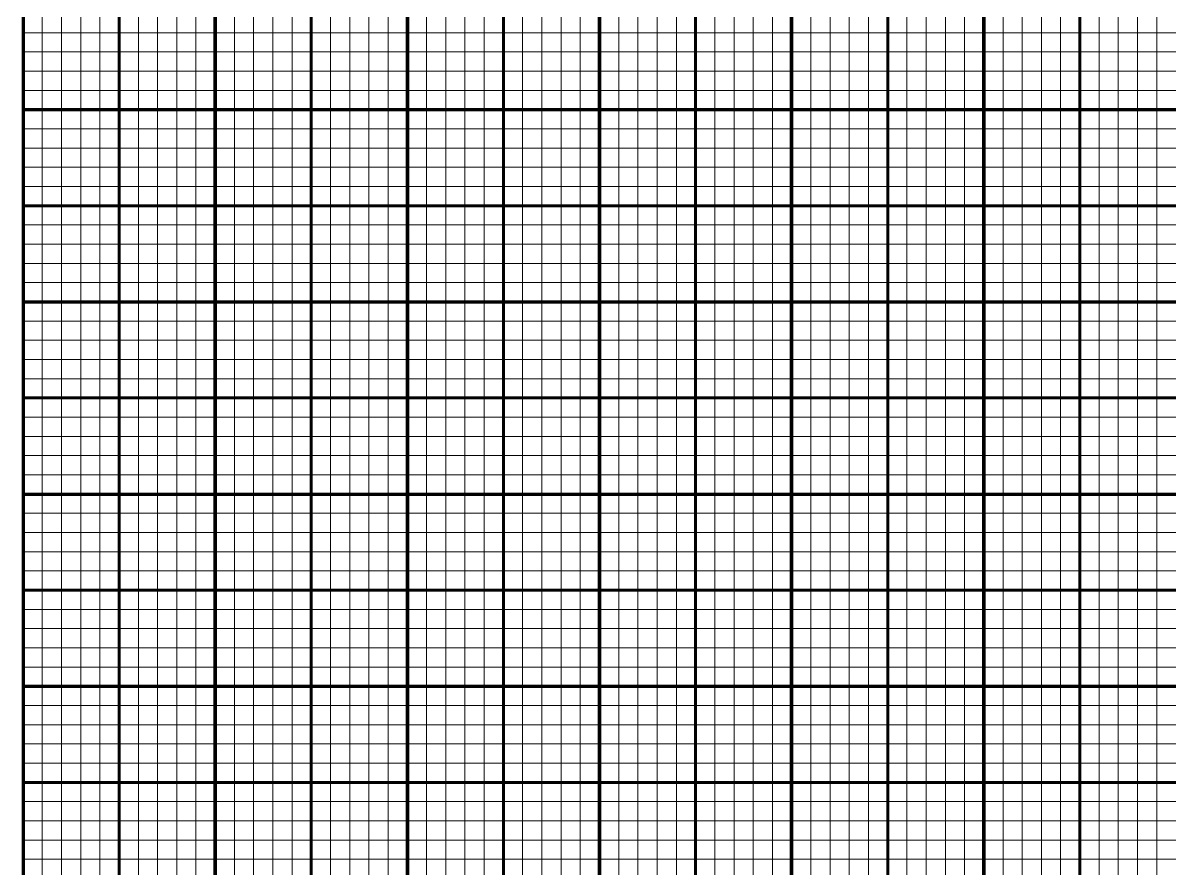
# Model space of a CAD drawing. Header units: millimetres. Extents: x -34 to 216, y -1 to 249.
# Drawn here: x -34.2 to 25.8, y 79.3 to 123.3 of the extents above; entities that cross this region are included whole.
import ezdxf

# ---------------------------------------------------------------- set-up
doc = ezdxf.new("R2010")
doc.units = ezdxf.units.MM
for name, pattern in [('K5LT_BASIC', [0]), ('K5LT_REINFORCED', [0]), ('K5LT_THIN', [0])]:
    doc.linetypes.add(name, pattern=pattern)

msp = doc.modelspace()

# ---------------------------------------------------------------- linework, layer by layer
at = {"color": 134, "linetype": 'K5LT_REINFORCED', "lineweight": 100, "true_color": 0x009696}
for p, q in [((-34.229, 128.803), (-34.229, 118.803)), ((-24.229, 118.803), (-24.229, 128.803)), ((-24.229, 128.803), (-24.229, 118.803)), ((-14.229, 118.803), (-14.229, 128.803)), ((-14.229, 128.803), (-14.229, 118.803)), ((-4.229, 118.803), (-4.229, 128.803)), ((-4.229, 128.803), (-4.229, 118.803)), ((5.771, 118.803), (5.771, 128.803)), ((5.771, 128.803), (5.771, 118.803)), ((15.771, 118.803), (15.771, 128.803)), ((15.771, 128.803), (15.771, 118.803)), ((-34.229, 118.803), (-24.229, 118.803)), ((-34.229, 118.803), (-34.229, 108.803)), ((-34.229, 118.803), (-24.229, 118.803)), ((-24.229, 108.803), (-24.229, 118.803)), ((-24.229, 118.803), (-14.229, 118.803)), ((-24.229, 118.803), (-24.229, 108.803)), ((-24.229, 118.803), (-14.229, 118.803)), ((-14.229, 108.803), (-14.229, 118.803)), ((-14.229, 118.803), (-4.229, 118.803)), ((-14.229, 118.803), (-14.229, 108.803)), ((-14.229, 118.803), (-4.229, 118.803)), ((-4.229, 108.803), (-4.229, 118.803)), ((-4.229, 118.803), (5.771, 118.803)), ((-4.229, 118.803), (-4.229, 108.803)), ((-4.229, 118.803), (5.771, 118.803)), ((5.771, 108.803), (5.771, 118.803)), ((5.771, 118.803), (15.771, 118.803)), ((5.771, 118.803), (5.771, 108.803)), ((5.771, 118.803), (15.771, 118.803)), ((15.771, 108.803), (15.771, 118.803)), ((15.771, 118.803), (25.771, 118.803)), ((15.771, 118.803), (15.771, 108.803)), ((15.771, 118.803), (25.771, 118.803)), ((-34.229, 108.803), (-24.229, 108.803)), ((-34.229, 108.803), (-34.229, 98.803)), ((-34.229, 108.803), (-24.229, 108.803)), ((-24.229, 98.803), (-24.229, 108.803)), ((-24.229, 108.803), (-14.229, 108.803)), ((-24.229, 108.803), (-24.229, 98.803)), ((-24.229, 108.803), (-14.229, 108.803)), ((-14.229, 98.803), (-14.229, 108.803)), ((-14.229, 108.803), (-4.229, 108.803)), ((-14.229, 108.803), (-14.229, 98.803)), ((-14.229, 108.803), (-4.229, 108.803)), ((-4.229, 98.803), (-4.229, 108.803)), ((-4.229, 108.803), (5.771, 108.803)), ((-4.229, 108.803), (-4.229, 98.803)), ((-4.229, 108.803), (5.771, 108.803)), ((5.771, 98.803), (5.771, 108.803)), ((5.771, 108.803), (15.771, 108.803)), ((5.771, 108.803), (5.771, 98.803)), ((5.771, 108.803), (15.771, 108.803)), ((15.771, 98.803), (15.771, 108.803)), ((15.771, 108.803), (25.771, 108.803)), ((15.771, 108.803), (15.771, 98.803)), ((15.771, 108.803), (25.771, 108.803)), ((-34.229, 98.803), (-24.229, 98.803)), ((-34.229, 98.803), (-34.229, 88.803)), ((-34.229, 98.803), (-24.229, 98.803)), ((-24.229, 88.803), (-24.229, 98.803)), ((-24.229, 98.803), (-14.229, 98.803)), ((-24.229, 98.803), (-24.229, 88.803)), ((-24.229, 98.803), (-14.229, 98.803)), ((-14.229, 88.803), (-14.229, 98.803)), ((-14.229, 98.803), (-4.229, 98.803)), ((-14.229, 98.803), (-14.229, 88.803)), ((-14.229, 98.803), (-4.229, 98.803)), ((-4.229, 88.803), (-4.229, 98.803)), ((-4.229, 98.803), (5.771, 98.803)), ((-4.229, 98.803), (-4.229, 88.803)), ((-4.229, 98.803), (5.771, 98.803)), ((5.771, 88.803), (5.771, 98.803)), ((5.771, 98.803), (15.771, 98.803)), ((5.771, 98.803), (5.771, 88.803)), ((5.771, 98.803), (15.771, 98.803)), ((15.771, 88.803), (15.771, 98.803)), ((15.771, 98.803), (25.771, 98.803)), ((15.771, 98.803), (15.771, 88.803)), ((15.771, 98.803), (25.771, 98.803)), ((-34.229, 88.803), (-24.229, 88.803)), ((-34.229, 88.803), (-34.229, 78.803)), ((-34.229, 88.803), (-24.229, 88.803)), ((-24.229, 78.803), (-24.229, 88.803)), ((-24.229, 88.803), (-14.229, 88.803)), ((-24.229, 88.803), (-24.229, 78.803)), ((-24.229, 88.803), (-14.229, 88.803)), ((-14.229, 78.803), (-14.229, 88.803)), ((-14.229, 88.803), (-4.229, 88.803)), ((-14.229, 88.803), (-14.229, 78.803)), ((-14.229, 88.803), (-4.229, 88.803)), ((-4.229, 78.803), (-4.229, 88.803)), ((-4.229, 88.803), (5.771, 88.803)), ((-4.229, 88.803), (-4.229, 78.803)), ((-4.229, 88.803), (5.771, 88.803)), ((5.771, 78.803), (5.771, 88.803)), ((5.771, 88.803), (15.771, 88.803)), ((5.771, 88.803), (5.771, 78.803)), ((5.771, 88.803), (15.771, 88.803)), ((15.771, 78.803), (15.771, 88.803)), ((15.771, 88.803), (25.771, 88.803)), ((15.771, 88.803), (15.771, 78.803)), ((15.771, 88.803), (25.771, 88.803))]:
    msp.add_line(p, q, dxfattribs=at)
at = {"color": 7, "linetype": 'K5LT_THIN', "lineweight": 18}
for p, q in [((-33.229, 128.803), (-33.229, 118.803)), ((-32.229, 128.803), (-32.229, 118.803)), ((-31.229, 128.803), (-31.229, 118.803)), ((-30.229, 128.803), (-30.229, 118.803)), ((-28.229, 128.803), (-28.229, 118.803)), ((-27.229, 128.803), (-27.229, 118.803)), ((-26.229, 128.803), (-26.229, 118.803)), ((-25.229, 128.803), (-25.229, 118.803)), ((-23.229, 128.803), (-23.229, 118.803)), ((-22.229, 128.803), (-22.229, 118.803)), ((-21.229, 128.803), (-21.229, 118.803)), ((-20.229, 128.803), (-20.229, 118.803)), ((-18.229, 128.803), (-18.229, 118.803)), ((-17.229, 128.803), (-17.229, 118.803)), ((-16.229, 128.803), (-16.229, 118.803)), ((-15.229, 128.803), (-15.229, 118.803)), ((-13.229, 128.803), (-13.229, 118.803)), ((-12.229, 128.803), (-12.229, 118.803)), ((-11.229, 128.803), (-11.229, 118.803)), ((-10.229, 128.803), (-10.229, 118.803)), ((-8.229, 128.803), (-8.229, 118.803)), ((-7.229, 128.803), (-7.229, 118.803)), ((-6.229, 128.803), (-6.229, 118.803)), ((-5.229, 128.803), (-5.229, 118.803)), ((-3.229, 128.803), (-3.229, 118.803)), ((-2.229, 128.803), (-2.229, 118.803)), ((-1.229, 128.803), (-1.229, 118.803)), ((-0.229, 128.803), (-0.229, 118.803)), ((1.771, 128.803), (1.771, 118.803)), ((2.771, 128.803), (2.771, 118.803)), ((3.771, 128.803), (3.771, 118.803)), ((4.771, 128.803), (4.771, 118.803)), ((6.771, 128.803), (6.771, 118.803)), ((7.771, 128.803), (7.771, 118.803)), ((8.771, 128.803), (8.771, 118.803)), ((9.771, 128.803), (9.771, 118.803)), ((11.771, 128.803), (11.771, 118.803)), ((12.771, 128.803), (12.771, 118.803)), ((13.771, 128.803), (13.771, 118.803)), ((14.771, 128.803), (14.771, 118.803)), ((16.771, 128.803), (16.771, 118.803)), ((17.771, 128.803), (17.771, 118.803)), ((18.771, 128.803), (18.771, 118.803)), ((19.771, 128.803), (19.771, 118.803)), ((21.771, 128.803), (21.771, 118.803)), ((22.771, 128.803), (22.771, 118.803)), ((23.771, 128.803), (23.771, 118.803)), ((24.771, 128.803), (24.771, 118.803)), ((-34.229, 122.803), (-24.229, 122.803)), ((-24.229, 122.803), (-14.229, 122.803)), ((-14.229, 122.803), (-4.229, 122.803)), ((-4.229, 122.803), (5.771, 122.803)), ((5.771, 122.803), (15.771, 122.803)), ((15.771, 122.803), (25.771, 122.803)), ((-34.229, 121.803), (-24.229, 121.803)), ((-24.229, 121.803), (-14.229, 121.803)), ((-14.229, 121.803), (-4.229, 121.803)), ((-4.229, 121.803), (5.771, 121.803)), ((5.771, 121.803), (15.771, 121.803)), ((15.771, 121.803), (25.771, 121.803)), ((-34.229, 120.803), (-24.229, 120.803)), ((-24.229, 120.803), (-14.229, 120.803)), ((-14.229, 120.803), (-4.229, 120.803)), ((-4.229, 120.803), (5.771, 120.803)), ((5.771, 120.803), (15.771, 120.803)), ((15.771, 120.803), (25.771, 120.803)), ((-34.229, 119.803), (-24.229, 119.803)), ((-24.229, 119.803), (-14.229, 119.803)), ((-14.229, 119.803), (-4.229, 119.803)), ((-4.229, 119.803), (5.771, 119.803)), ((5.771, 119.803), (15.771, 119.803)), ((15.771, 119.803), (25.771, 119.803)), ((-33.229, 118.803), (-33.229, 108.803)), ((-32.229, 118.803), (-32.229, 108.803)), ((-31.229, 118.803), (-31.229, 108.803)), ((-30.229, 118.803), (-30.229, 108.803)), ((-28.229, 118.803), (-28.229, 108.803)), ((-27.229, 118.803), (-27.229, 108.803)), ((-26.229, 118.803), (-26.229, 108.803)), ((-25.229, 118.803), (-25.229, 108.803)), ((-23.229, 118.803), (-23.229, 108.803)), ((-22.229, 118.803), (-22.229, 108.803)), ((-21.229, 118.803), (-21.229, 108.803)), ((-20.229, 118.803), (-20.229, 108.803)), ((-18.229, 118.803), (-18.229, 108.803)), ((-17.229, 118.803), (-17.229, 108.803)), ((-16.229, 118.803), (-16.229, 108.803)), ((-15.229, 118.803), (-15.229, 108.803)), ((-13.229, 118.803), (-13.229, 108.803)), ((-12.229, 118.803), (-12.229, 108.803)), ((-11.229, 118.803), (-11.229, 108.803)), ((-10.229, 118.803), (-10.229, 108.803)), ((-8.229, 118.803), (-8.229, 108.803)), ((-7.229, 118.803), (-7.229, 108.803)), ((-6.229, 118.803), (-6.229, 108.803)), ((-5.229, 118.803), (-5.229, 108.803)), ((-3.229, 118.803), (-3.229, 108.803)), ((-2.229, 118.803), (-2.229, 108.803)), ((-1.229, 118.803), (-1.229, 108.803)), ((-0.229, 118.803), (-0.229, 108.803)), ((1.771, 118.803), (1.771, 108.803)), ((2.771, 118.803), (2.771, 108.803)), ((3.771, 118.803), (3.771, 108.803)), ((4.771, 118.803), (4.771, 108.803)), ((6.771, 118.803), (6.771, 108.803)), ((7.771, 118.803), (7.771, 108.803)), ((8.771, 118.803), (8.771, 108.803)), ((9.771, 118.803), (9.771, 108.803)), ((11.771, 118.803), (11.771, 108.803)), ((12.771, 118.803), (12.771, 108.803)), ((13.771, 118.803), (13.771, 108.803)), ((14.771, 118.803), (14.771, 108.803)), ((16.771, 118.803), (16.771, 108.803)), ((17.771, 118.803), (17.771, 108.803)), ((18.771, 118.803), (18.771, 108.803)), ((19.771, 118.803), (19.771, 108.803)), ((21.771, 118.803), (21.771, 108.803)), ((22.771, 118.803), (22.771, 108.803)), ((23.771, 118.803), (23.771, 108.803)), ((24.771, 118.803), (24.771, 108.803)), ((-34.229, 117.803), (-24.229, 117.803)), ((-24.229, 117.803), (-14.229, 117.803)), ((-14.229, 117.803), (-4.229, 117.803)), ((-4.229, 117.803), (5.771, 117.803)), ((5.771, 117.803), (15.771, 117.803)), ((15.771, 117.803), (25.771, 117.803)), ((-34.229, 116.803), (-24.229, 116.803)), ((-24.229, 116.803), (-14.229, 116.803)), ((-14.229, 116.803), (-4.229, 116.803)), ((-4.229, 116.803), (5.771, 116.803)), ((5.771, 116.803), (15.771, 116.803)), ((15.771, 116.803), (25.771, 116.803)), ((-34.229, 115.803), (-24.229, 115.803)), ((-24.229, 115.803), (-14.229, 115.803)), ((-14.229, 115.803), (-4.229, 115.803)), ((-4.229, 115.803), (5.771, 115.803)), ((5.771, 115.803), (15.771, 115.803)), ((15.771, 115.803), (25.771, 115.803)), ((-34.229, 114.803), (-24.229, 114.803)), ((-24.229, 114.803), (-14.229, 114.803)), ((-14.229, 114.803), (-4.229, 114.803)), ((-4.229, 114.803), (5.771, 114.803)), ((5.771, 114.803), (15.771, 114.803)), ((15.771, 114.803), (25.771, 114.803)), ((-34.229, 112.803), (-24.229, 112.803)), ((-24.229, 112.803), (-14.229, 112.803)), ((-14.229, 112.803), (-4.229, 112.803)), ((-4.229, 112.803), (5.771, 112.803)), ((5.771, 112.803), (15.771, 112.803)), ((15.771, 112.803), (25.771, 112.803)), ((-34.229, 111.803), (-24.229, 111.803)), ((-24.229, 111.803), (-14.229, 111.803)), ((-14.229, 111.803), (-4.229, 111.803)), ((-4.229, 111.803), (5.771, 111.803)), ((5.771, 111.803), (15.771, 111.803)), ((15.771, 111.803), (25.771, 111.803)), ((-34.229, 110.803), (-24.229, 110.803)), ((-24.229, 110.803), (-14.229, 110.803)), ((-14.229, 110.803), (-4.229, 110.803)), ((-4.229, 110.803), (5.771, 110.803)), ((5.771, 110.803), (15.771, 110.803)), ((15.771, 110.803), (25.771, 110.803)), ((-34.229, 109.803), (-24.229, 109.803)), ((-24.229, 109.803), (-14.229, 109.803)), ((-14.229, 109.803), (-4.229, 109.803)), ((-4.229, 109.803), (5.771, 109.803)), ((5.771, 109.803), (15.771, 109.803)), ((15.771, 109.803), (25.771, 109.803)), ((-33.229, 108.803), (-33.229, 98.803)), ((-32.229, 108.803), (-32.229, 98.803)), ((-31.229, 108.803), (-31.229, 98.803)), ((-30.229, 108.803), (-30.229, 98.803)), ((-28.229, 108.803), (-28.229, 98.803)), ((-27.229, 108.803), (-27.229, 98.803)), ((-26.229, 108.803), (-26.229, 98.803)), ((-25.229, 108.803), (-25.229, 98.803)), ((-23.229, 108.803), (-23.229, 98.803)), ((-22.229, 108.803), (-22.229, 98.803)), ((-21.229, 108.803), (-21.229, 98.803)), ((-20.229, 108.803), (-20.229, 98.803)), ((-18.229, 108.803), (-18.229, 98.803)), ((-17.229, 108.803), (-17.229, 98.803)), ((-16.229, 108.803), (-16.229, 98.803)), ((-15.229, 108.803), (-15.229, 98.803)), ((-13.229, 108.803), (-13.229, 98.803)), ((-12.229, 108.803), (-12.229, 98.803)), ((-11.229, 108.803), (-11.229, 98.803)), ((-10.229, 108.803), (-10.229, 98.803)), ((-8.229, 108.803), (-8.229, 98.803)), ((-7.229, 108.803), (-7.229, 98.803)), ((-6.229, 108.803), (-6.229, 98.803)), ((-5.229, 108.803), (-5.229, 98.803)), ((-3.229, 108.803), (-3.229, 98.803)), ((-2.229, 108.803), (-2.229, 98.803)), ((-1.229, 108.803), (-1.229, 98.803)), ((-0.229, 108.803), (-0.229, 98.803)), ((1.771, 108.803), (1.771, 98.803)), ((2.771, 108.803), (2.771, 98.803)), ((3.771, 108.803), (3.771, 98.803)), ((4.771, 108.803), (4.771, 98.803)), ((6.771, 108.803), (6.771, 98.803)), ((7.771, 108.803), (7.771, 98.803)), ((8.771, 108.803), (8.771, 98.803)), ((9.771, 108.803), (9.771, 98.803)), ((11.771, 108.803), (11.771, 98.803)), ((12.771, 108.803), (12.771, 98.803)), ((13.771, 108.803), (13.771, 98.803)), ((14.771, 108.803), (14.771, 98.803)), ((16.771, 108.803), (16.771, 98.803)), ((17.771, 108.803), (17.771, 98.803)), ((18.771, 108.803), (18.771, 98.803)), ((19.771, 108.803), (19.771, 98.803)), ((21.771, 108.803), (21.771, 98.803)), ((22.771, 108.803), (22.771, 98.803)), ((23.771, 108.803), (23.771, 98.803)), ((24.771, 108.803), (24.771, 98.803)), ((-34.229, 107.803), (-24.229, 107.803)), ((-24.229, 107.803), (-14.229, 107.803)), ((-14.229, 107.803), (-4.229, 107.803)), ((-4.229, 107.803), (5.771, 107.803)), ((5.771, 107.803), (15.771, 107.803)), ((15.771, 107.803), (25.771, 107.803)), ((-34.229, 106.803), (-24.229, 106.803)), ((-24.229, 106.803), (-14.229, 106.803)), ((-14.229, 106.803), (-4.229, 106.803)), ((-4.229, 106.803), (5.771, 106.803)), ((5.771, 106.803), (15.771, 106.803)), ((15.771, 106.803), (25.771, 106.803)), ((-34.229, 105.803), (-24.229, 105.803)), ((-24.229, 105.803), (-14.229, 105.803)), ((-14.229, 105.803), (-4.229, 105.803)), ((-4.229, 105.803), (5.771, 105.803)), ((5.771, 105.803), (15.771, 105.803)), ((15.771, 105.803), (25.771, 105.803)), ((-34.229, 104.803), (-24.229, 104.803)), ((-24.229, 104.803), (-14.229, 104.803)), ((-14.229, 104.803), (-4.229, 104.803)), ((-4.229, 104.803), (5.771, 104.803)), ((5.771, 104.803), (15.771, 104.803)), ((15.771, 104.803), (25.771, 104.803)), ((-34.229, 102.803), (-24.229, 102.803)), ((-24.229, 102.803), (-14.229, 102.803)), ((-14.229, 102.803), (-4.229, 102.803)), ((-4.229, 102.803), (5.771, 102.803)), ((5.771, 102.803), (15.771, 102.803)), ((15.771, 102.803), (25.771, 102.803)), ((-34.229, 101.803), (-24.229, 101.803)), ((-24.229, 101.803), (-14.229, 101.803)), ((-14.229, 101.803), (-4.229, 101.803)), ((-4.229, 101.803), (5.771, 101.803)), ((5.771, 101.803), (15.771, 101.803)), ((15.771, 101.803), (25.771, 101.803)), ((-34.229, 100.803), (-24.229, 100.803)), ((-24.229, 100.803), (-14.229, 100.803)), ((-14.229, 100.803), (-4.229, 100.803)), ((-4.229, 100.803), (5.771, 100.803)), ((5.771, 100.803), (15.771, 100.803)), ((15.771, 100.803), (25.771, 100.803)), ((-34.229, 99.803), (-24.229, 99.803)), ((-24.229, 99.803), (-14.229, 99.803)), ((-14.229, 99.803), (-4.229, 99.803)), ((-4.229, 99.803), (5.771, 99.803)), ((5.771, 99.803), (15.771, 99.803)), ((15.771, 99.803), (25.771, 99.803)), ((-33.229, 98.803), (-33.229, 88.803)), ((-32.229, 98.803), (-32.229, 88.803)), ((-31.229, 98.803), (-31.229, 88.803)), ((-30.229, 98.803), (-30.229, 88.803)), ((-28.229, 98.803), (-28.229, 88.803)), ((-27.229, 98.803), (-27.229, 88.803)), ((-26.229, 98.803), (-26.229, 88.803)), ((-25.229, 98.803), (-25.229, 88.803)), ((-23.229, 98.803), (-23.229, 88.803)), ((-22.229, 98.803), (-22.229, 88.803)), ((-21.229, 98.803), (-21.229, 88.803)), ((-20.229, 98.803), (-20.229, 88.803)), ((-18.229, 98.803), (-18.229, 88.803)), ((-17.229, 98.803), (-17.229, 88.803)), ((-16.229, 98.803), (-16.229, 88.803)), ((-15.229, 98.803), (-15.229, 88.803)), ((-13.229, 98.803), (-13.229, 88.803)), ((-12.229, 98.803), (-12.229, 88.803)), ((-11.229, 98.803), (-11.229, 88.803)), ((-10.229, 98.803), (-10.229, 88.803)), ((-8.229, 98.803), (-8.229, 88.803)), ((-7.229, 98.803), (-7.229, 88.803)), ((-6.229, 98.803), (-6.229, 88.803)), ((-5.229, 98.803), (-5.229, 88.803)), ((-3.229, 98.803), (-3.229, 88.803)), ((-2.229, 98.803), (-2.229, 88.803)), ((-1.229, 98.803), (-1.229, 88.803)), ((-0.229, 98.803), (-0.229, 88.803)), ((1.771, 98.803), (1.771, 88.803)), ((2.771, 98.803), (2.771, 88.803)), ((3.771, 98.803), (3.771, 88.803)), ((4.771, 98.803), (4.771, 88.803)), ((6.771, 98.803), (6.771, 88.803)), ((7.771, 98.803), (7.771, 88.803)), ((8.771, 98.803), (8.771, 88.803)), ((9.771, 98.803), (9.771, 88.803)), ((11.771, 98.803), (11.771, 88.803)), ((12.771, 98.803), (12.771, 88.803)), ((13.771, 98.803), (13.771, 88.803)), ((14.771, 98.803), (14.771, 88.803)), ((16.771, 98.803), (16.771, 88.803)), ((17.771, 98.803), (17.771, 88.803)), ((18.771, 98.803), (18.771, 88.803)), ((19.771, 98.803), (19.771, 88.803)), ((21.771, 98.803), (21.771, 88.803)), ((22.771, 98.803), (22.771, 88.803)), ((23.771, 98.803), (23.771, 88.803)), ((24.771, 98.803), (24.771, 88.803)), ((-34.229, 97.803), (-24.229, 97.803)), ((-24.229, 97.803), (-14.229, 97.803)), ((-14.229, 97.803), (-4.229, 97.803)), ((-4.229, 97.803), (5.771, 97.803)), ((5.771, 97.803), (15.771, 97.803)), ((15.771, 97.803), (25.771, 97.803)), ((-34.229, 96.803), (-24.229, 96.803)), ((-24.229, 96.803), (-14.229, 96.803)), ((-14.229, 96.803), (-4.229, 96.803)), ((-4.229, 96.803), (5.771, 96.803)), ((5.771, 96.803), (15.771, 96.803)), ((15.771, 96.803), (25.771, 96.803)), ((-34.229, 95.803), (-24.229, 95.803)), ((-24.229, 95.803), (-14.229, 95.803)), ((-14.229, 95.803), (-4.229, 95.803)), ((-4.229, 95.803), (5.771, 95.803)), ((5.771, 95.803), (15.771, 95.803)), ((15.771, 95.803), (25.771, 95.803)), ((-34.229, 94.803), (-24.229, 94.803)), ((-24.229, 94.803), (-14.229, 94.803)), ((-14.229, 94.803), (-4.229, 94.803)), ((-4.229, 94.803), (5.771, 94.803)), ((5.771, 94.803), (15.771, 94.803)), ((15.771, 94.803), (25.771, 94.803)), ((-34.229, 92.803), (-24.229, 92.803)), ((-24.229, 92.803), (-14.229, 92.803)), ((-14.229, 92.803), (-4.229, 92.803)), ((-4.229, 92.803), (5.771, 92.803)), ((5.771, 92.803), (15.771, 92.803)), ((15.771, 92.803), (25.771, 92.803)), ((-34.229, 91.803), (-24.229, 91.803)), ((-24.229, 91.803), (-14.229, 91.803)), ((-14.229, 91.803), (-4.229, 91.803)), ((-4.229, 91.803), (5.771, 91.803)), ((5.771, 91.803), (15.771, 91.803)), ((15.771, 91.803), (25.771, 91.803)), ((-34.229, 90.803), (-24.229, 90.803)), ((-24.229, 90.803), (-14.229, 90.803)), ((-14.229, 90.803), (-4.229, 90.803)), ((-4.229, 90.803), (5.771, 90.803)), ((5.771, 90.803), (15.771, 90.803)), ((15.771, 90.803), (25.771, 90.803)), ((-34.229, 89.803), (-24.229, 89.803)), ((-24.229, 89.803), (-14.229, 89.803)), ((-14.229, 89.803), (-4.229, 89.803)), ((-4.229, 89.803), (5.771, 89.803)), ((5.771, 89.803), (15.771, 89.803)), ((15.771, 89.803), (25.771, 89.803)), ((-33.229, 88.803), (-33.229, 78.803)), ((-32.229, 88.803), (-32.229, 78.803)), ((-31.229, 88.803), (-31.229, 78.803)), ((-30.229, 88.803), (-30.229, 78.803)), ((-28.229, 88.803), (-28.229, 78.803)), ((-27.229, 88.803), (-27.229, 78.803)), ((-26.229, 88.803), (-26.229, 78.803)), ((-25.229, 88.803), (-25.229, 78.803)), ((-23.229, 88.803), (-23.229, 78.803)), ((-22.229, 88.803), (-22.229, 78.803)), ((-21.229, 88.803), (-21.229, 78.803)), ((-20.229, 88.803), (-20.229, 78.803)), ((-18.229, 88.803), (-18.229, 78.803)), ((-17.229, 88.803), (-17.229, 78.803)), ((-16.229, 88.803), (-16.229, 78.803)), ((-15.229, 88.803), (-15.229, 78.803)), ((-13.229, 88.803), (-13.229, 78.803)), ((-12.229, 88.803), (-12.229, 78.803)), ((-11.229, 88.803), (-11.229, 78.803)), ((-10.229, 88.803), (-10.229, 78.803)), ((-8.229, 88.803), (-8.229, 78.803)), ((-7.229, 88.803), (-7.229, 78.803)), ((-6.229, 88.803), (-6.229, 78.803)), ((-5.229, 88.803), (-5.229, 78.803)), ((-3.229, 88.803), (-3.229, 78.803)), ((-2.229, 88.803), (-2.229, 78.803)), ((-1.229, 88.803), (-1.229, 78.803)), ((-0.229, 88.803), (-0.229, 78.803)), ((1.771, 88.803), (1.771, 78.803)), ((2.771, 88.803), (2.771, 78.803)), ((3.771, 88.803), (3.771, 78.803)), ((4.771, 88.803), (4.771, 78.803)), ((6.771, 88.803), (6.771, 78.803)), ((7.771, 88.803), (7.771, 78.803)), ((8.771, 88.803), (8.771, 78.803)), ((9.771, 88.803), (9.771, 78.803)), ((11.771, 88.803), (11.771, 78.803)), ((12.771, 88.803), (12.771, 78.803)), ((13.771, 88.803), (13.771, 78.803)), ((14.771, 88.803), (14.771, 78.803)), ((16.771, 88.803), (16.771, 78.803)), ((17.771, 88.803), (17.771, 78.803)), ((18.771, 88.803), (18.771, 78.803)), ((19.771, 88.803), (19.771, 78.803)), ((21.771, 88.803), (21.771, 78.803)), ((22.771, 88.803), (22.771, 78.803)), ((23.771, 88.803), (23.771, 78.803)), ((24.771, 88.803), (24.771, 78.803)), ((-34.229, 87.803), (-24.229, 87.803)), ((-24.229, 87.803), (-14.229, 87.803)), ((-14.229, 87.803), (-4.229, 87.803)), ((-4.229, 87.803), (5.771, 87.803)), ((5.771, 87.803), (15.771, 87.803)), ((15.771, 87.803), (25.771, 87.803)), ((-34.229, 86.803), (-24.229, 86.803)), ((-24.229, 86.803), (-14.229, 86.803)), ((-14.229, 86.803), (-4.229, 86.803)), ((-4.229, 86.803), (5.771, 86.803)), ((5.771, 86.803), (15.771, 86.803)), ((15.771, 86.803), (25.771, 86.803)), ((-34.229, 85.803), (-24.229, 85.803)), ((-24.229, 85.803), (-14.229, 85.803)), ((-14.229, 85.803), (-4.229, 85.803)), ((-4.229, 85.803), (5.771, 85.803)), ((5.771, 85.803), (15.771, 85.803)), ((15.771, 85.803), (25.771, 85.803)), ((-34.229, 84.803), (-24.229, 84.803)), ((-24.229, 84.803), (-14.229, 84.803)), ((-14.229, 84.803), (-4.229, 84.803)), ((-4.229, 84.803), (5.771, 84.803)), ((5.771, 84.803), (15.771, 84.803)), ((15.771, 84.803), (25.771, 84.803)), ((-34.229, 82.803), (-24.229, 82.803)), ((-24.229, 82.803), (-14.229, 82.803)), ((-14.229, 82.803), (-4.229, 82.803)), ((-4.229, 82.803), (5.771, 82.803)), ((5.771, 82.803), (15.771, 82.803)), ((15.771, 82.803), (25.771, 82.803)), ((-34.229, 81.803), (-24.229, 81.803)), ((-24.229, 81.803), (-14.229, 81.803)), ((-14.229, 81.803), (-4.229, 81.803)), ((-4.229, 81.803), (5.771, 81.803)), ((5.771, 81.803), (15.771, 81.803)), ((15.771, 81.803), (25.771, 81.803)), ((-34.229, 80.803), (-24.229, 80.803)), ((-24.229, 80.803), (-14.229, 80.803)), ((-14.229, 80.803), (-4.229, 80.803)), ((-4.229, 80.803), (5.771, 80.803)), ((5.771, 80.803), (15.771, 80.803)), ((15.771, 80.803), (25.771, 80.803)), ((-34.229, 79.803), (-24.229, 79.803)), ((-24.229, 79.803), (-14.229, 79.803)), ((-14.229, 79.803), (-4.229, 79.803)), ((-4.229, 79.803), (5.771, 79.803)), ((5.771, 79.803), (15.771, 79.803)), ((15.771, 79.803), (25.771, 79.803))]:
    msp.add_line(p, q, dxfattribs=at)
at = {"color": 150, "linetype": 'K5LT_BASIC', "lineweight": 60, "true_color": 0x0080ff}
for p, q in [((-29.229, 128.803), (-29.229, 118.803)), ((-19.229, 128.803), (-19.229, 118.803)), ((-9.229, 128.803), (-9.229, 118.803)), ((0.771, 128.803), (0.771, 118.803)), ((10.771, 128.803), (10.771, 118.803)), ((20.771, 128.803), (20.771, 118.803)), ((-29.229, 118.803), (-29.229, 108.803)), ((-19.229, 118.803), (-19.229, 108.803)), ((-9.229, 118.803), (-9.229, 108.803)), ((0.771, 118.803), (0.771, 108.803)), ((10.771, 118.803), (10.771, 108.803)), ((20.771, 118.803), (20.771, 108.803)), ((-34.229, 113.803), (-24.229, 113.803)), ((-24.229, 113.803), (-14.229, 113.803)), ((-14.229, 113.803), (-4.229, 113.803)), ((-4.229, 113.803), (5.771, 113.803)), ((5.771, 113.803), (15.771, 113.803)), ((15.771, 113.803), (25.771, 113.803)), ((-29.229, 108.803), (-29.229, 98.803)), ((-19.229, 108.803), (-19.229, 98.803)), ((-9.229, 108.803), (-9.229, 98.803)), ((0.771, 108.803), (0.771, 98.803)), ((10.771, 108.803), (10.771, 98.803)), ((20.771, 108.803), (20.771, 98.803)), ((-34.229, 103.803), (-24.229, 103.803)), ((-24.229, 103.803), (-14.229, 103.803)), ((-14.229, 103.803), (-4.229, 103.803)), ((-4.229, 103.803), (5.771, 103.803)), ((5.771, 103.803), (15.771, 103.803)), ((15.771, 103.803), (25.771, 103.803)), ((-29.229, 98.803), (-29.229, 88.803)), ((-19.229, 98.803), (-19.229, 88.803)), ((-9.229, 98.803), (-9.229, 88.803)), ((0.771, 98.803), (0.771, 88.803)), ((10.771, 98.803), (10.771, 88.803)), ((20.771, 98.803), (20.771, 88.803)), ((-34.229, 93.803), (-24.229, 93.803)), ((-24.229, 93.803), (-14.229, 93.803)), ((-14.229, 93.803), (-4.229, 93.803)), ((-4.229, 93.803), (5.771, 93.803)), ((5.771, 93.803), (15.771, 93.803)), ((15.771, 93.803), (25.771, 93.803)), ((-29.229, 88.803), (-29.229, 78.803)), ((-19.229, 88.803), (-19.229, 78.803)), ((-9.229, 88.803), (-9.229, 78.803)), ((0.771, 88.803), (0.771, 78.803)), ((10.771, 88.803), (10.771, 78.803)), ((20.771, 88.803), (20.771, 78.803)), ((-34.229, 83.803), (-24.229, 83.803)), ((-24.229, 83.803), (-14.229, 83.803)), ((-14.229, 83.803), (-4.229, 83.803)), ((-4.229, 83.803), (5.771, 83.803)), ((5.771, 83.803), (15.771, 83.803)), ((15.771, 83.803), (25.771, 83.803))]:
    msp.add_line(p, q, dxfattribs=at)

doc.saveas('drawing.dxf')
